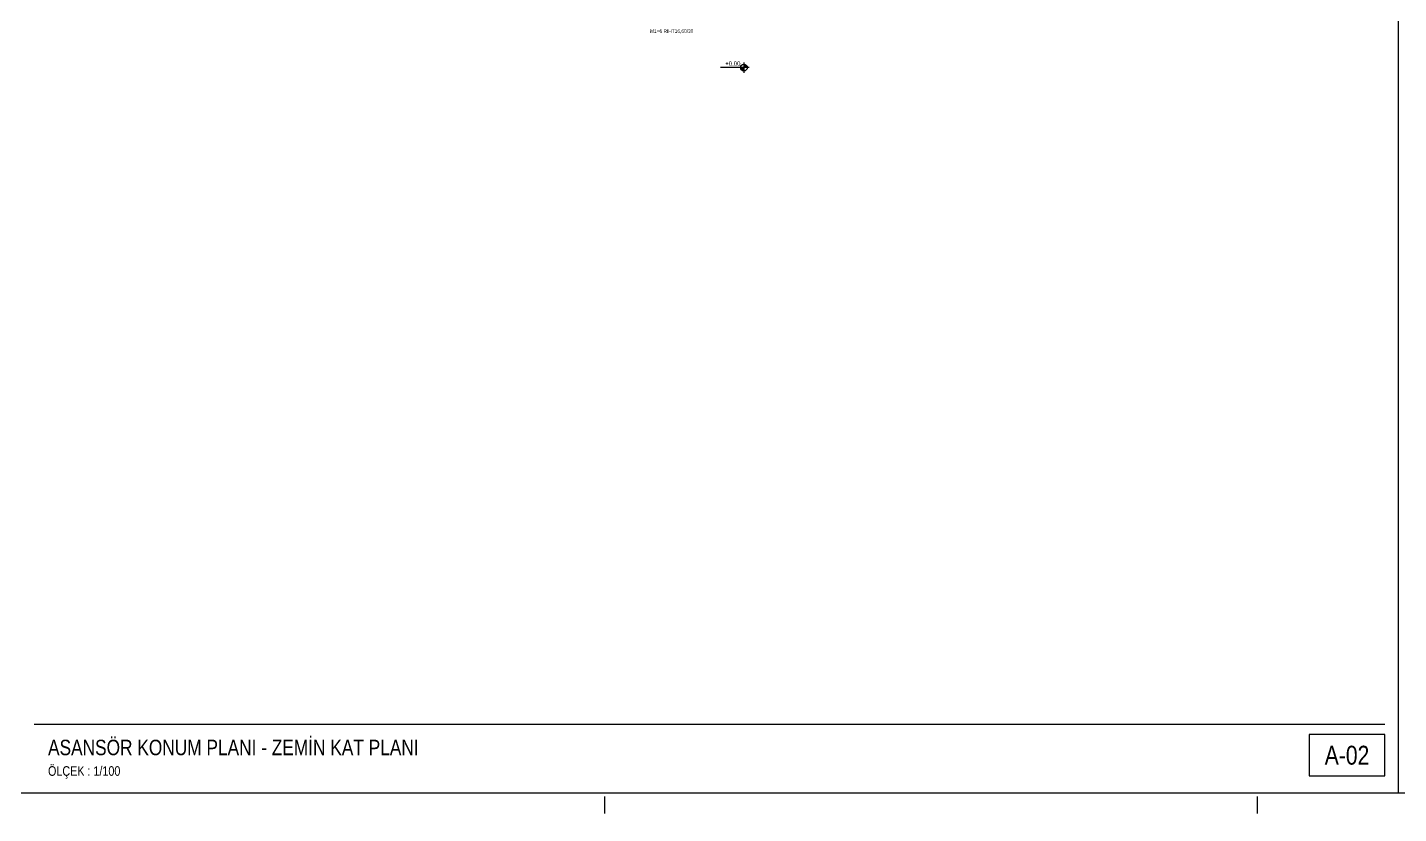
# Model space of a CAD drawing. Header units: centimetres. Extents: x 0 to 13360, y -30 to 2970.
# Drawn here: x 1160 to 3155, y -30 to 1114 of the extents above; entities that cross this region are included whole.
import ezdxf
from ezdxf.enums import TextEntityAlignment as Align

# ---------------------------------------------------------------- set-up
doc = ezdxf.new("R2010")
doc.units = ezdxf.units.CM
doc.linetypes.add('CENTER', pattern=[40, 25, -5, 5, -5])
for name, color, linetype in [('SCOTT-ANTET', 4, 'CONTINUOUS'), ('SCOTT-BASLIK', 5, 'CONTINUOUS'), ('SCOTT-CERCEVE', 7, 'CONTINUOUS'), ('SCOTT-EKSEN', 8, 'CENTER'), ('SCOTT-MIMARI', 8, 'CONTINUOUS')]:
    doc.layers.add(name, color=color, linetype=linetype)
doc.styles.get("Standard").update_dxf_attribs({"font": 'arial.ttf', "width": 0.8})

msp = doc.modelspace()

# ---------------------------------------------------------------- linework, layer by layer
at = {"layer": 'SCOTT-ANTET'}
msp.add_line((1170, 100), (3135.2, 100), dxfattribs=at)
msp.add_lwpolyline([(3025.2, 25), (3135.2, 25), (3135.2, 85), (3025.2, 85)], close=True, dxfattribs=at)
at = {"layer": 'SCOTT-CERCEVE'}
msp.add_line((3155.2, 0), (3155.2, 2970), dxfattribs=at)
for points in [[(0, 0), (13359.9, 0), (13359.9, 2970), (0, 2970)], [(100, 0), (13334.9, 0), (13334.9, 2970), (100, 2970)]]:
    msp.add_lwpolyline(points, close=True, dxfattribs=at)
at = {"layer": 'SCOTT-EKSEN'}
for p, q in [((2000, -30), (2000, -5)), ((2950, -30), (2950, -5))]:
    msp.add_line(p, q, dxfattribs=at)
at = {"layer": 'SCOTT-MIMARI'}
for p, q in [((2202.5, 1063.5), (2202.5, 1048.5)), ((2210, 1056), (2168.6, 1056))]:
    msp.add_line(p, q, dxfattribs=at)
for points in [[(2202.5, 1059.7), (2203.3, 1059.6), (2204.1, 1059.3), (2204.8, 1058.9), (2205.4, 1058.3), (2205.8, 1057.6), (2206.1, 1056.8), (2206.2, 1056)], [(2202.5, 1058.6), (2203.1, 1058.5), (2203.6, 1058.3), (2204.1, 1058), (2204.5, 1057.6), (2204.8, 1057.1), (2205, 1056.6), (2205, 1056)], [(2202.5, 1052.4), (2201.7, 1052.5), (2200.9, 1052.8), (2200.2, 1053.2), (2199.7, 1053.8), (2199.2, 1054.5), (2199, 1055.2), (2198.9, 1056)], [(2202.5, 1053.5), (2202, 1053.6), (2201.4, 1053.8), (2200.9, 1054.1), (2200.6, 1054.5), (2200.3, 1054.9), (2200.1, 1055.5), (2200, 1056)], [(2202.5, 1054.6), (2202.2, 1054.7), (2201.9, 1054.8), (2201.7, 1054.9), (2201.4, 1055.2), (2201.3, 1055.4), (2201.2, 1055.7), (2201.1, 1056)], [(2202.5, 1057.4), (2202.8, 1057.4), (2203.1, 1057.3), (2203.4, 1057.1), (2203.6, 1056.9), (2203.8, 1056.6), (2203.9, 1056.3), (2203.9, 1056)]]:
    msp.add_lwpolyline(points, dxfattribs=at)
msp.add_circle((2202.5, 1056), 5, dxfattribs=at)

# ---------------------------------------------------------------- texts
at = {"layer": 'SCOTT-ANTET', "width": 0.8}
msp.add_text('A-02', height=27.5, dxfattribs=at).set_placement((3080.2, 55), align=Align.MIDDLE_CENTER)
msp.add_text('ÖLÇEK : 1/100', height=14, dxfattribs=at).set_placement((1190, 25))
at = {"layer": 'SCOTT-BASLIK', "width": 0.8}
msp.add_text('ASANSÖR KONUM PLANI - ZEMİN KAT PLANI', height=22.5, dxfattribs=at).set_placement((1190, 55))
at = {"layer": 'SCOTT-MIMARI', "width": 0.8}
for s, height, p in [('M1=6 RIHT16,60/30', 5, (2066, 1106.5)), ('+0.00', 6.25, (2175.5, 1058.7))]:
    msp.add_text(s, height=height, dxfattribs=at).set_placement(p)

doc.saveas('drawing.dxf')
